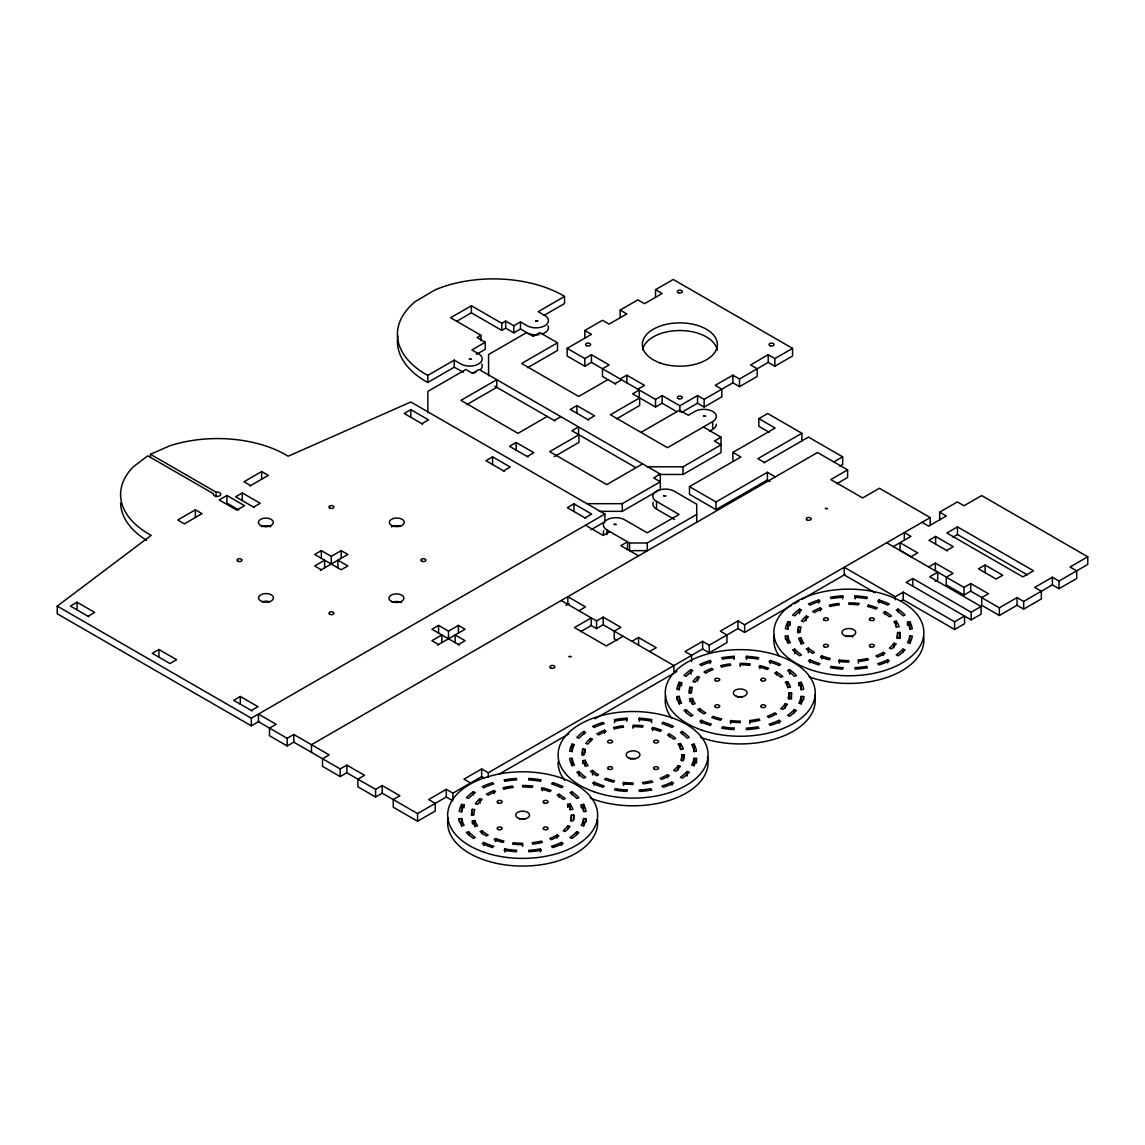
<?xml version="1.0" encoding="UTF-8"?>
<svg xmlns="http://www.w3.org/2000/svg" width="1145" height="1145" viewBox="0 0 1145 1145"><rect width="100%" height="100%" fill="white"/><g stroke="black" fill="none" stroke-linecap="round" stroke-linejoin="round"><path stroke-width="1.5" d="M397.845 335.972A98.914 57.107 0 0 0 424.909 380.884L427.801 382.473L427.815 375.403L454.221 360.145L460.877 363.981A12.495 7.213 0 0 0 478.553 363.981A12.495 7.213 0 0 0 478.553 353.776L471.897 349.941L485.237 342.24L485.237 349.311L476.349 354.449M427.801 382.473L454.221 367.216L454.221 360.145M520.488 321.888L513.804 325.752L505.675 321.058L501.782 323.305L471.368 305.744L471.368 312.814L501.782 330.375L505.675 328.128L513.804 332.823L520.474 328.973L520.488 321.888L527.129 325.724A12.495 7.213 0 0 0 544.805 325.724A12.495 7.213 0 0 0 544.805 315.519L538.164 311.683L564.557 296.44L560.549 294.093A98.928 57.107 0 0 0 435.257 289.771L415.249 301.579A98.914 57.107 0 0 0 424.924 373.814L427.815 375.403M564.557 296.44L564.557 303.525L544.018 315.376M639.325 718.187L639.082 719.618A61.257 35.366 0 0 1 650.861 720.978L651.591 719.59A63.748 36.812 0 0 0 639.325 718.187L639.325 721.25M746.483 656.314L746.239 657.745A61.257 35.366 0 0 1 758.019 659.105L758.749 657.717A63.748 36.812 0 0 0 746.483 656.314L746.483 659.391M855.115 595.829L854.871 597.275A61.257 35.366 0 0 1 866.65 598.62L867.366 597.246A63.748 36.812 0 0 0 855.115 595.829L855.115 598.907M623.567 782.421L623.08 783.838A51.253 29.584 0 0 0 633.07 784.411L633.07 782.965A48.748 28.153 0 0 1 623.567 782.421L623.567 785.499M730.725 720.548L730.238 721.965A51.253 29.584 0 0 0 740.228 722.538L740.228 721.092A48.748 28.153 0 0 1 730.725 720.548L730.725 723.626M839.357 660.064L838.87 661.481A51.253 29.584 0 0 0 848.86 662.053L848.86 660.608A48.748 28.153 0 0 1 839.357 660.064L839.357 663.141M504.859 848.932L504.129 850.32A63.748 36.812 0 0 0 516.395 851.723L516.638 850.291A61.257 35.366 0 0 1 504.859 848.932L504.859 852.009M542.258 787.76L541.299 789.091A48.748 28.153 0 0 1 549.729 791.696L551.117 790.494A51.253 29.584 0 0 0 542.258 787.76L542.258 790.823M652.693 727.476L651.734 728.807A48.748 28.153 0 0 1 660.164 731.412L661.552 730.209A51.253 29.584 0 0 0 652.693 727.476L652.693 730.553M759.851 665.603L758.892 666.934A48.748 28.153 0 0 1 767.322 669.539L768.71 668.336A51.253 29.584 0 0 0 759.851 665.603L759.851 668.68M770.284 660.479L769.111 661.753A61.257 35.366 0 0 1 779.101 665.603L780.675 664.486A63.748 36.812 0 0 0 770.284 660.479L770.284 663.556M878.916 599.994L877.743 601.268A61.257 35.366 0 0 1 887.718 605.118L889.307 604.016A63.748 36.812 0 0 0 878.916 599.994L878.916 603.072M495.556 838.498L494.168 839.7A51.253 29.584 0 0 0 503.027 842.434L503.986 841.103A48.748 28.153 0 0 1 495.556 838.498L495.556 841.575M821.781 655.87L820.393 657.073A51.253 29.584 0 0 0 829.252 659.806L830.211 658.461A48.748 28.153 0 0 1 821.781 655.87L821.781 658.933M259.042 721.379L251.327 725.844L57.25 613.792L57.25 606.134L151.183 535.33A96.924 55.962 0 0 1 133.307 466.802L147.82 455.825L213.414 493.695A3.75 2.161 0 0 0 216.706 496.4A3.75 2.161 0 0 0 220.77 494.067A3.75 2.161 0 0 0 216.061 492.164L150.467 454.293L150.467 457.356M483.777 842.434L482.188 843.55A63.748 36.812 0 0 0 492.593 847.558L493.767 846.284A61.257 35.366 0 0 1 483.777 842.434L483.777 845.497M594.212 782.149L592.638 783.266A63.748 36.812 0 0 0 603.029 787.273L604.202 786A61.257 35.366 0 0 1 594.212 782.149L594.212 785.227M701.37 720.277L699.795 721.393A63.748 36.812 0 0 0 710.186 725.4L711.36 724.127A61.257 35.366 0 0 1 701.37 720.277L701.37 723.354M810.002 659.806L808.427 660.908A63.748 36.812 0 0 0 818.818 664.93L819.992 663.656A61.257 35.366 0 0 1 810.002 659.806L810.002 662.869M471.368 305.744L450.586 317.752L480.986 335.299L480.986 340.609M456.526 321.387L471.368 312.814M480.986 335.299L477.107 337.546L485.237 342.24M195.394 509.811L177.718 520.016L184.359 523.852L202.035 513.647L195.394 509.811L195.394 517.454M249.868 486.01L268.302 475.39L261.647 471.554L243.971 481.759L250.626 485.594M226.882 495.47L219.153 499.936L236.815 510.14L244.543 505.675L226.882 495.47L226.882 503.127L238.661 509.926M253.575 507.12L260.23 503.285L242.296 492.937L235.641 496.773L254.076 507.392M88.079 616.282L94.72 612.446L77.044 602.241L70.403 606.077L88.838 616.697M421.861 423.707L428.502 419.857L410.826 409.652L404.185 413.488L422.605 424.122M527.616 367.702L557.5 350.456L557.5 342.799L521.648 363.509L578.712 396.456L607.952 379.582M584.823 338.147L584.823 330.504L602.499 320.285L609.126 324.121L626.802 313.916L620.175 310.08L620.175 317.737M620.175 310.08L637.851 299.875L644.492 303.711L662.168 293.506L655.541 289.671L655.541 297.328M655.541 289.671L673.217 279.466L792.54 348.366L792.54 356.009L774.864 366.228L768.238 362.392L739.513 378.981L732.886 375.159L715.196 385.364L721.837 389.185L721.837 396.843L704.146 407.047L697.52 403.226L681.318 412.572M466.902 404.586L496.787 387.339L496.787 379.682L460.92 400.378L517.998 433.34L547.224 416.451M637.851 389.185L644.492 385.364L626.802 375.159L620.175 378.981L591.45 362.392L584.823 366.228L567.147 356.009L567.147 348.366L591.45 334.326L584.823 330.504M567.147 348.366L584.823 358.571L591.45 354.735L609.126 364.94L602.499 368.776L602.499 376.433L615.752 384.09M320.357 570.31L347.851 554.466L341.196 550.63L331.263 556.37L321.33 550.63L314.675 554.466L341.196 569.766L347.837 565.931L337.918 560.206L337.918 567.863M587.915 419.657L594.57 415.807L576.894 405.602L570.239 409.438L588.673 420.072M614.965 383.618L621.592 379.796L655.541 399.39L662.168 395.569L679.844 405.774L697.52 395.569L704.146 399.39L732.886 382.802L739.513 386.638L757.188 376.433L757.188 368.776L750.562 364.94L768.238 354.735L774.864 358.571L792.54 348.366M527.201 456.526L533.842 452.69L516.166 442.485L509.525 446.321L527.959 456.941M554.237 420.501L560.864 416.68M158.912 649.501L152.271 653.337L169.947 663.542L176.588 659.706L158.912 649.501L158.912 657.158M503.614 470.91L510.269 467.06L492.579 456.855L485.938 460.691L504.372 471.325M616.568 418.855L639.654 405.53L639.654 397.873L610.414 414.762L667.492 447.709L712.677 421.618A12.495 7.213 0 0 0 712.677 411.413A12.495 7.213 0 0 0 695.001 411.413L688.36 415.249L679.515 410.153L640.971 432.395M554.309 456.626L578.926 442.414L578.926 434.756L549.7 451.631L606.764 484.593L642.631 463.882M639.268 397.658L639.268 390.001L632.641 393.837L655.541 407.047L662.168 403.226L676.895 411.728M251.327 710.53L257.969 706.694L240.293 696.489L233.652 700.325L252.086 710.945M584.995 517.898L591.65 514.062L573.96 503.857L567.319 507.693L585.753 518.299M709.671 431.035L712.677 429.289A12.495 7.213 0 0 0 716.341 424.194M658.275 474.459L683.035 474.459L721.035 452.518L721.035 437.204L714.408 441.04L721.035 444.861L683.035 466.802L647.669 466.802M599.322 511.343L622.308 511.343L660.307 489.402L660.307 474.087L653.681 477.923L660.307 481.744L622.308 503.685L586.956 503.685M769.197 432.266L758.849 426.298L758.849 418.641L767.694 413.531L801.858 433.254L801.858 440.911M57.25 606.134L251.327 718.187L604.903 514.048L604.903 521.705L591.006 529.734M732.9 460.047L732.9 452.404L775.108 428.03L758.849 418.641M437.59 645.079L465.085 629.235L458.429 625.399L448.496 631.138L438.564 625.399L431.908 629.235L459.403 645.079M609.813 531.623L603.186 535.459L585.51 525.254M770.027 481.487L767.379 479.955L715.997 509.625L689.476 494.311L689.476 486.654L740.858 456.984L732.9 452.404M801.858 433.254L757.818 458.687L764.445 462.508M763.901 462.823L808.484 437.089L842.648 456.812L842.648 464.469L839.7 466.172M452.919 800.827L446.292 797.006L417.567 813.594L382.201 793.17L375.574 797.006L357.898 786.801L357.898 779.144L364.525 775.308L346.849 765.103L340.222 768.939L293.807 742.146L287.18 745.967L269.504 735.763L269.504 728.106L276.131 724.284L258.455 714.079L258.455 721.722L287.18 738.31L293.807 734.489L329.173 754.899L322.532 758.734L322.532 766.377L340.222 776.596L346.849 772.76L375.574 789.349L382.201 785.527L399.877 795.732L393.25 799.553L393.25 807.211L417.567 821.237L435.243 811.032L435.243 803.375L428.616 799.553L446.292 789.349L452.919 793.17L481.644 776.596L484.292 778.113M458.429 644.549L465.085 640.713L455.152 634.974L455.152 642.631M689.476 486.654L715.997 501.968L767.379 472.298L775.337 476.892M696.732 522.091L696.732 504.229L674.19 491.219A12.495 7.213 0 0 0 656.514 491.219A12.495 7.213 0 0 0 656.514 501.424L679.057 514.448L647.226 532.811L624.698 519.801A12.495 7.213 0 0 0 607.007 519.801A12.495 7.213 0 0 0 607.007 530.006L629.55 543.016L647.283 542.988L696.732 514.448M566.031 605.39L569.122 603.601M833.803 461.922L842.648 456.812M578.883 610.729L585.51 606.907L567.834 596.688L567.834 604.345M836.909 483.705L847.601 477.537L847.601 469.879L830.798 479.569L862.629 497.946L879.417 488.242L930.241 517.597L930.241 525.254M561.207 600.524L596.559 620.933L603.186 617.112L620.862 627.317L614.235 631.138L614.235 638.795L617.184 640.499M580.572 631.697L591.249 625.528L591.249 617.871L574.461 627.574L606.278 645.937L623.08 636.248M590.663 625.184L596.559 628.591L603.186 624.769L673.904 665.588L673.904 673.246M631.911 641.343L638.552 637.522L656.228 647.726L649.601 651.562M930.241 517.597L744.622 624.769L737.995 620.933L720.305 631.138L726.946 634.974L726.946 642.631L709.256 652.836L702.629 649L488.271 772.76L481.644 768.939L463.968 779.144L470.595 782.965M791.023 605.619L744.622 632.412L737.995 628.591L709.256 645.179L702.629 641.343L684.953 651.562L691.58 655.384L691.58 661.509M939.687 519.801L939.687 512.144L957.363 501.939L964.004 505.761L981.68 495.556L1087.75 556.799L1087.75 564.456L1059.025 581.03L1052.398 577.209L1034.708 587.414L1041.349 591.249L1041.349 598.892L1023.659 609.111L1017.032 605.276L999.356 615.48L981.68 605.276L981.68 597.618L988.421 593.725L970.745 583.521L964.004 587.414L946.314 577.209L946.314 584.866L964.004 595.071L970.745 591.178L982.524 597.976M499.106 774.163L568.707 733.974M595.014 718.788L676.852 671.542M794.115 603.844L798.766 601.154M801.858 599.379L845.167 574.375M893.114 546.68L910.962 536.375L904.335 532.554L904.335 540.211M946.657 550.473L953.284 546.652L935.608 536.447L928.967 540.268L947.387 550.902M957.478 526.872L946.872 532.997L1022.886 576.894L1033.491 570.768L957.478 526.872L957.478 534.529L1027.423 574.904M910.962 556.799L917.703 552.906L900.027 542.701L900.027 550.359L911.806 557.157M952.941 537.162L957.478 534.529M928.638 567.004L935.379 563.111L953.055 573.316L946.314 577.209M981.122 606.492L971.175 612.231L912.78 578.511L906.153 582.347L971.175 619.889L981.122 614.149L981.122 606.492L929.74 576.822L937.698 572.228L937.698 579.885L935.05 581.417M875.166 592.781L844.237 574.919L844.237 567.262L895.275 596.731L903.233 592.137L954.601 621.792L964.548 616.053L964.548 623.71L954.601 629.449L903.233 599.794L900.571 601.325M558.875 794.172L557.114 795.188A48.748 28.153 0 0 1 563.183 799.453L565.258 798.652A51.253 29.584 0 0 0 558.875 794.172L558.875 797.249M669.324 733.888L667.549 734.918A48.748 28.153 0 0 1 673.618 739.183L675.693 738.382A51.253 29.584 0 0 0 669.324 733.888L669.324 736.965M776.482 672.015L774.707 673.045A48.748 28.153 0 0 1 780.775 677.31L782.851 676.509A51.253 29.584 0 0 0 776.482 672.015L776.482 675.092M885.114 611.544L883.339 612.561A48.748 28.153 0 0 1 889.407 616.826L891.483 616.024A51.253 29.584 0 0 0 885.114 611.544L885.114 614.607M985.101 565.029L978.474 568.85L996.15 579.055L1002.777 575.234L985.101 565.029L985.101 572.672M981.68 597.618L999.356 607.823L1017.032 597.618L1023.659 601.454L1052.398 584.866L1059.025 588.687L1076.701 578.483L1076.701 570.825L1070.074 567.004L1087.75 556.799M898.152 609.111L896.22 610.027A61.257 35.366 0 0 1 902.89 615.795L905.094 615.108A63.748 36.812 0 0 0 898.152 609.111L898.152 612.189M789.52 669.596L787.588 670.512A61.257 35.366 0 0 1 794.258 676.28L796.462 675.593A63.748 36.812 0 0 0 789.52 669.596L789.52 674.205M682.363 731.469L680.431 732.385A61.257 35.366 0 0 1 687.1 738.139L689.304 737.466A63.748 36.812 0 0 0 682.363 731.469L682.363 734.532M571.928 791.739L569.995 792.655A61.257 35.366 0 0 1 576.665 798.423L578.869 797.75A63.748 36.812 0 0 0 571.928 791.739L571.928 794.816M150.467 454.293L169.489 445.92A96.924 55.962 0 0 1 288.182 456.225L410.826 401.995L604.903 514.048M808.327 648.099L806.252 648.9A51.253 29.584 0 0 0 812.621 653.38L814.396 652.364A48.748 28.153 0 0 1 808.327 648.099L808.327 652.707M699.695 708.583L697.62 709.385A51.253 29.584 0 0 0 703.989 713.865L705.764 712.848A48.748 28.153 0 0 1 699.695 708.583L699.695 711.646M592.537 770.456L590.462 771.258A51.253 29.584 0 0 0 596.831 775.737L598.606 774.721A48.748 28.153 0 0 1 592.537 770.456L592.537 775.065M482.102 830.74L480.027 831.542A51.253 29.584 0 0 0 486.396 836.022L488.171 835.006A48.748 28.153 0 0 1 482.102 830.74L482.102 833.803M794.845 649.129L792.641 649.816A63.748 36.812 0 0 0 799.582 655.813L801.514 654.897A61.257 35.366 0 0 1 794.845 649.129L794.845 653.738M686.213 709.614L684.009 710.301A63.748 36.812 0 0 0 690.95 716.298L692.882 715.382A61.257 35.366 0 0 1 686.213 709.614L686.213 712.691M579.055 771.487L576.851 772.174A63.748 36.812 0 0 0 583.793 778.171L585.725 777.255A61.257 35.366 0 0 1 579.055 771.487L579.055 776.095M468.62 831.771L466.416 832.444A63.748 36.812 0 0 0 473.357 838.441L475.289 837.525A61.257 35.366 0 0 1 468.62 831.771L468.62 834.834M896.22 621.134L893.901 621.692A48.748 28.153 0 0 1 896.678 626.973L899.14 626.687A51.253 29.584 0 0 0 896.22 621.134L896.22 627.274M787.588 681.618L785.284 682.177A48.748 28.153 0 0 1 788.046 687.458L790.508 687.172A51.253 29.584 0 0 0 787.588 681.618L787.588 687.759M680.431 743.491L678.112 744.05A48.748 28.153 0 0 1 680.889 749.331L683.35 749.045A51.253 29.584 0 0 0 680.431 743.491L680.431 749.631M567.677 804.32L569.995 803.776A51.253 29.584 0 0 1 572.915 809.329L570.453 809.601A48.748 28.153 0 0 0 567.677 804.32L567.677 807.397M907.484 622.193L909.874 621.778A63.748 36.812 0 0 1 912.307 628.848L909.831 628.991A61.257 35.366 0 0 0 907.484 622.193L907.484 625.27M798.852 682.678L801.242 682.263A63.748 36.812 0 0 1 803.675 689.333L801.199 689.476A61.257 35.366 0 0 0 798.852 682.678L798.852 685.755M694.085 744.135L691.694 744.551A61.257 35.366 0 0 1 694.042 751.349L696.518 751.206A63.748 36.812 0 0 0 694.085 744.135L694.085 751.807M581.259 804.835L583.649 804.405A63.748 36.812 0 0 1 586.083 811.49L583.592 811.633A61.257 35.366 0 0 0 581.259 804.835L581.259 807.898M801.056 637.951L798.595 638.237A51.253 29.584 0 0 0 801.514 643.791L803.819 643.232A48.748 28.153 0 0 1 801.056 637.951L801.056 644.091M689.963 698.722L692.424 698.436A48.748 28.153 0 0 0 695.187 703.717L692.882 704.275A51.253 29.584 0 0 1 689.963 698.722L689.963 701.785M582.805 760.595L585.267 760.309A48.748 28.153 0 0 0 588.029 765.59L585.725 766.134A51.253 29.584 0 0 1 582.805 760.595L582.805 763.658M472.37 820.865L474.817 820.593A48.748 28.153 0 0 0 477.594 825.874L475.289 826.418A51.253 29.584 0 0 1 472.37 820.865L472.37 823.942M785.413 636.076L787.903 635.933A61.257 35.366 0 0 0 790.25 642.731L787.86 643.146A63.748 36.812 0 0 1 785.413 636.076L785.413 639.139M676.795 696.546L679.271 696.418A61.257 35.366 0 0 0 681.618 703.216L679.228 703.631A63.748 36.812 0 0 1 676.795 696.546L676.795 699.624M572.114 758.276L569.623 758.419A63.748 36.812 0 0 0 572.071 765.504L574.461 765.075A61.257 35.366 0 0 1 572.114 758.276L572.114 765.962M459.188 818.704L461.678 818.56A61.257 35.366 0 0 0 464.026 825.359L461.635 825.774A63.748 36.812 0 0 1 459.188 818.704L459.188 821.781M900.113 632.469A51.253 29.584 0 0 1 899.14 638.237L896.678 637.951A48.748 28.153 0 0 0 897.623 632.469L900.113 632.469L900.113 638.609M791.496 692.94A51.253 29.584 0 0 1 790.508 698.722L788.046 698.436A48.748 28.153 0 0 0 788.991 692.94L791.496 692.94L791.496 699.08M684.324 754.813A51.253 29.584 0 0 1 683.35 760.595L680.889 760.309A48.748 28.153 0 0 0 681.833 754.813L684.324 754.813L684.324 757.89M573.888 815.097A51.253 29.584 0 0 1 572.915 820.865L570.453 820.593A48.748 28.153 0 0 0 571.398 815.097L573.888 815.097L573.888 819.706M909.831 635.933L912.307 636.076A63.748 36.812 0 0 1 909.874 643.146L907.484 642.731A61.257 35.366 0 0 0 909.831 635.933L909.831 643.604M803.675 696.546A63.748 36.812 0 0 1 801.242 703.631L798.852 703.216A61.257 35.366 0 0 0 801.199 696.418L803.675 696.546L803.675 699.624M696.518 758.419A63.748 36.812 0 0 1 694.085 765.504L691.694 765.075A61.257 35.366 0 0 0 694.042 758.276L696.518 758.419L696.518 763.028M586.083 818.704A63.748 36.812 0 0 1 583.649 825.774L581.259 825.359A61.257 35.366 0 0 0 583.592 818.56L586.083 818.704L586.083 821.781M798.595 626.687L801.056 626.973A48.748 28.153 0 0 0 800.112 632.469L797.607 632.469A51.253 29.584 0 0 1 798.595 626.687L798.595 632.827M689.963 687.172L692.424 687.458A48.748 28.153 0 0 0 691.48 692.94L688.975 692.94A51.253 29.584 0 0 1 689.963 687.172L689.963 693.312M585.267 749.331A48.748 28.153 0 0 0 584.322 754.813L581.817 754.813A51.253 29.584 0 0 1 582.805 749.045L585.267 749.331L585.267 752.394M472.37 809.329L474.817 809.601A48.748 28.153 0 0 0 473.887 815.097L471.382 815.097A51.253 29.584 0 0 1 472.37 809.329L472.37 815.469M790.25 622.193A61.257 35.366 0 0 0 787.903 628.991L785.413 628.848A63.748 36.812 0 0 1 787.86 621.778L790.25 622.193L790.25 625.27M681.618 682.678A61.257 35.366 0 0 0 679.271 689.476L676.795 689.333A63.748 36.812 0 0 1 679.228 682.263L681.618 682.678L681.618 685.755M572.071 744.135L574.461 744.551A61.257 35.366 0 0 0 572.114 751.349L569.623 751.206A63.748 36.812 0 0 1 572.071 744.135L572.071 751.807M464.026 804.835A61.257 35.366 0 0 0 461.678 811.633L459.188 811.49A63.748 36.812 0 0 1 461.635 804.405L464.026 804.835L464.026 807.898M893.901 643.232L896.22 643.791A51.253 29.584 0 0 1 891.483 648.9L889.407 648.099A48.748 28.153 0 0 0 893.901 643.232L893.901 647.841M785.284 703.717L787.588 704.275A51.253 29.584 0 0 1 782.851 709.385L780.775 708.583A48.748 28.153 0 0 0 785.284 703.717L785.284 708.326M678.112 765.59L680.431 766.134A51.253 29.584 0 0 1 675.693 771.258L673.618 770.456A48.748 28.153 0 0 0 678.112 765.59L678.112 770.199M567.677 825.874L569.995 826.418A51.253 29.584 0 0 1 565.258 831.542L563.183 830.74A48.748 28.153 0 0 0 567.677 825.874L567.677 828.937M902.89 649.129L905.094 649.816A63.748 36.812 0 0 1 898.152 655.813L896.22 654.897A61.257 35.366 0 0 0 902.89 649.129L902.89 652.206M794.258 709.614L796.462 710.301A63.748 36.812 0 0 1 789.52 716.298L787.588 715.382A61.257 35.366 0 0 0 794.258 709.614L794.258 712.691M687.1 771.487L689.304 772.174A63.748 36.812 0 0 1 682.363 778.171L680.431 777.255A61.257 35.366 0 0 0 687.1 771.487L687.1 776.095M576.665 831.771L578.869 832.444A63.748 36.812 0 0 1 571.928 838.441L569.995 837.525A61.257 35.366 0 0 0 576.665 831.771L576.665 834.834M806.252 616.024L808.327 616.826A48.748 28.153 0 0 0 803.819 621.692L801.514 621.134A51.253 29.584 0 0 1 806.252 616.024L806.252 620.633M697.62 676.509L699.695 677.31A48.748 28.153 0 0 0 695.187 682.177L692.882 681.618A51.253 29.584 0 0 1 697.62 676.509L697.62 681.103M590.462 738.382L592.537 739.183A48.748 28.153 0 0 0 588.029 744.05L585.725 743.491A51.253 29.584 0 0 1 590.462 738.382L590.462 741.445M480.027 798.652L482.102 799.453A48.748 28.153 0 0 0 477.594 804.32L475.289 803.776A51.253 29.584 0 0 1 480.027 798.652L480.027 803.26M463.467 372.197L454.221 367.216M799.582 609.111L801.514 610.027A61.257 35.366 0 0 0 794.845 615.795L792.641 615.108A63.748 36.812 0 0 1 799.582 609.111L799.582 613.72M690.95 669.596L692.882 670.512A61.257 35.366 0 0 0 686.213 676.28L684.009 675.593A63.748 36.812 0 0 1 690.95 669.596L690.95 674.205M583.793 731.469L585.725 732.385A61.257 35.366 0 0 0 579.055 738.139L576.851 737.466A63.748 36.812 0 0 1 583.793 731.469L583.793 734.532M473.357 791.739L475.289 792.655A61.257 35.366 0 0 0 468.62 798.423L466.416 797.75A63.748 36.812 0 0 1 473.357 791.739L473.357 794.816M520.474 328.973L527.129 332.794A12.495 7.213 0 0 0 539.209 334.655M939.687 512.144L946.314 515.966L928.638 526.17L922.011 522.349M847.601 469.879L817.544 452.518L311.483 744.694L311.483 752.351M557.5 342.799L539.825 332.594L533.198 336.415L526.571 332.594L488.572 354.535L488.572 375.789M703.359 426.999L721.035 437.204M947.173 577.567L935.379 570.768L935.379 563.111M886.674 542.773L937.698 572.228M660.307 474.087L479.111 369.477L472.47 373.299L465.843 369.477L427.844 391.418L427.844 412.672M494.74 386.166L554.996 420.945M635.318 467.332L571.913 430.706L578.554 426.885L578.554 434.542M653.28 502.111A12.495 7.213 0 0 0 656.514 509.081L674.548 519.501M883.339 652.364L885.114 653.38A51.253 29.584 0 0 1 877.342 657.073L875.954 655.87A48.748 28.153 0 0 0 883.339 652.364L883.339 655.441M638.552 555.869L620.862 545.664L627.503 541.828L627.503 549.486M321.33 569.781L314.675 565.945L324.622 560.206L324.622 567.863M667.549 774.721L669.324 775.737A51.253 29.584 0 0 1 661.552 779.416L660.164 778.214A48.748 28.153 0 0 0 667.549 774.721L667.549 777.784M438.564 644.549L431.908 640.713L441.856 634.974L441.856 642.631M557.114 835.006L558.875 836.022A51.253 29.584 0 0 1 551.117 839.7L549.729 838.498A48.748 28.153 0 0 0 557.114 835.006L557.114 838.068M887.718 659.806L889.307 660.908A63.748 36.812 0 0 1 878.916 664.93L877.743 663.656A61.257 35.366 0 0 0 887.718 659.806L887.718 662.869M779.101 720.277L780.675 721.393A63.748 36.812 0 0 1 770.284 725.4L769.111 724.127A61.257 35.366 0 0 0 779.101 720.277L779.101 723.354M671.943 782.149L673.518 783.266A63.748 36.812 0 0 1 663.127 787.273L661.953 786A61.257 35.366 0 0 0 671.943 782.149L671.943 785.227M561.494 842.434L563.082 843.55A63.748 36.812 0 0 1 552.692 847.558L551.518 846.284A61.257 35.366 0 0 0 561.494 842.434L561.494 845.497M820.393 607.852L821.781 609.054A48.748 28.153 0 0 0 814.396 612.561L812.621 611.544A51.253 29.584 0 0 1 820.393 607.852L820.393 610.929M604.603 730.209L605.991 731.412A48.748 28.153 0 0 0 598.606 734.918L596.831 733.888A51.253 29.584 0 0 1 604.603 730.209L604.603 733.287M494.168 790.494L495.556 791.696A48.748 28.153 0 0 0 488.171 795.188L486.396 794.172A51.253 29.584 0 0 1 494.168 790.494L494.168 793.557M818.818 599.994L819.992 601.268A61.257 35.366 0 0 0 810.002 605.118L808.427 604.016A63.748 36.812 0 0 1 818.818 599.994L818.818 603.072M710.186 660.479L711.36 661.753A61.257 35.366 0 0 0 701.37 665.603L699.795 664.486A63.748 36.812 0 0 1 710.186 660.479L710.186 663.556M614.564 719.59L615.294 720.978A61.257 35.366 0 0 1 627.074 719.618L626.83 718.187A63.748 36.812 0 0 0 614.564 719.59L614.564 722.667M540.426 848.932L541.141 850.32A63.748 36.812 0 0 1 528.89 851.723L528.646 850.291A61.257 35.366 0 0 0 540.426 848.932L540.426 852.009M858.378 660.064L858.865 661.481A51.253 29.584 0 0 0 868.482 659.806L867.524 658.461A48.748 28.153 0 0 1 858.378 660.064L858.378 663.141M749.746 720.548L750.233 721.965A51.253 29.584 0 0 0 759.851 720.277L758.892 718.945A48.748 28.153 0 0 1 749.746 720.548L749.746 723.626M842.62 595.829L842.863 597.275A61.257 35.366 0 0 0 831.084 598.62L830.354 597.246A63.748 36.812 0 0 1 842.62 595.829L842.62 598.907M733.988 656.314L734.231 657.745A61.257 35.366 0 0 0 722.452 659.105L721.722 657.717A63.748 36.812 0 0 1 733.988 656.314L733.988 659.391M1059.025 581.03L1059.025 588.687M1052.398 577.209L1052.398 584.866M1023.659 601.454L1023.659 609.111M1017.032 597.618L1017.032 605.276M999.356 607.823L999.356 615.48M971.175 612.231L971.175 619.889M970.745 583.521L970.745 591.178M964.004 587.414L964.004 595.071M954.601 621.792L954.601 629.449M935.608 536.447L935.608 544.104M912.78 578.511L912.78 586.168M909.874 621.778L909.874 629.449M903.233 592.137L903.233 599.794M897.623 632.469L897.623 638.609M895.275 596.731L895.275 599.794M801.242 682.263L801.242 689.934M801.199 696.418L801.199 704.089M788.991 692.94L788.991 699.08M787.86 621.778L787.86 629.449M787.903 635.933L787.903 642.073M774.864 358.571L774.864 366.228M768.238 354.735L768.238 362.392M767.379 472.298L767.379 479.955M744.622 624.769L744.622 632.412M740.228 666.419L740.228 663.356A51.253 29.584 0 0 1 750.233 663.928L749.746 665.345A48.748 28.153 0 0 0 740.228 664.801M739.513 378.981L739.513 386.638M737.995 620.933L737.995 628.591M732.886 375.159L732.886 382.802M715.997 501.968L715.997 509.625M712.677 421.618L712.677 429.289M709.256 645.179L709.256 652.836M704.146 399.39L704.146 407.047M702.629 641.343L702.629 649M697.52 395.569L697.52 403.226M694.042 758.276L694.042 765.962M692.424 698.436L692.424 704.576M683.035 466.802L683.035 474.459M681.833 754.813L681.833 760.953M679.844 405.774L679.844 411.899M679.228 682.263L679.228 689.934M679.271 696.418L679.271 704.089M662.168 395.569L662.168 403.226M656.514 501.424L656.514 509.081M655.541 399.39L655.541 407.047M651.591 719.59L651.591 722.667M647.283 542.988L647.283 550.645L629.55 550.673L629.55 543.016M638.552 637.522L638.552 645.179M633.07 728.292L633.07 725.229A51.253 29.584 0 0 1 643.075 725.787L642.588 727.204A48.748 28.153 0 0 0 633.07 726.674M626.802 375.159L626.802 382.802M626.83 718.187L626.83 721.25M622.308 503.685L622.308 511.343M607.007 530.006L607.007 534.6M603.186 617.112L603.186 624.769M596.559 620.933L596.559 628.591M591.45 354.735L591.45 362.392M585.267 760.309L585.267 766.449M584.823 358.571L584.823 366.228M583.649 804.405L583.649 810.546M583.592 818.56L583.592 826.232M582.805 749.045L582.805 755.185M576.894 405.602L576.894 413.259M573.96 503.857L573.96 511.5M571.398 815.097L571.398 821.237M569.995 803.776L569.995 809.916M522.635 846.312L522.635 843.25A48.748 28.153 0 0 1 513.132 842.706L512.645 844.123A51.253 29.584 0 0 0 522.635 844.681M516.166 442.485L516.166 450.142M513.804 325.752L513.804 332.823M505.675 321.058L505.675 328.128M501.782 323.305L501.782 330.375M492.579 456.855L492.579 464.512M488.271 772.76L488.271 777.355M481.644 768.939L481.644 776.596M474.817 820.593L474.817 826.733M461.635 804.405L461.635 812.091M461.678 818.56L461.678 826.232M458.429 625.399L458.429 633.056M452.919 793.17L452.919 799.296M448.496 631.138L448.496 638.781M446.292 789.349L446.292 797.006M438.564 625.399L438.564 633.056M417.567 813.594L417.567 821.237M410.826 409.652L410.826 417.31M382.201 785.527L382.201 793.17M375.574 789.349L375.574 797.006M346.849 765.103L346.849 772.76M341.196 550.63L341.196 558.288M340.222 768.939L340.222 776.596M331.263 556.37L331.263 564.013M321.33 550.63L321.33 558.288M293.807 734.489L293.807 742.146M287.18 738.31L287.18 745.967M261.647 471.554L261.647 479.211M251.327 718.187L251.327 725.844M242.296 492.937L242.296 500.594M240.293 696.489L240.293 704.146M216.061 492.164L216.061 496.758M77.044 602.241L77.044 609.884M923.629 636.677A75.012 43.31 0 0 1 887.833 677.139A75.012 43.31 0 0 1 809.143 676.867M779.058 655.97A75.012 43.31 0 0 1 774.363 635.103M845.926 636.534A6.899 3.979 0 0 1 852.81 636.863M814.61 695.044A75.012 43.31 0 0 1 780.761 737.065A75.012 43.31 0 0 1 700.511 737.351M671.857 718.416A75.012 43.31 0 0 1 665.732 695.587M737.294 697.019A6.899 3.979 0 0 1 742.575 696.876M707.453 756.917A75.012 43.31 0 0 1 672.043 799.496A75.012 43.31 0 0 1 590.276 798.051M564.7 780.289A75.012 43.31 0 0 1 558.087 761.697M630.136 758.892A6.899 3.979 0 0 1 635.418 758.749M597.404 819.319A75.012 43.31 0 0 1 521.276 866.064A75.012 43.31 0 0 1 448.139 817.745M519.701 819.162A6.899 3.979 0 0 1 524.982 819.019M642.56 349.826A37.499 21.655 0 0 1 680.273 330.533A37.499 21.655 0 0 1 717.199 350.313M548.04 325.824A12.495 7.213 0 0 1 542.215 333.939M481.787 364.081A12.495 7.213 0 0 1 480.542 369.549M475.962 372.197A12.495 7.213 0 0 1 472.942 372.912M603.773 534.429A12.495 7.213 0 0 1 603.773 530.693M391.533 526.929A7.5 4.337 0 0 1 400.578 526.242M261.618 526.514A7.5 4.337 0 0 1 270.75 526.814M262.262 601.783A7.5 4.337 0 0 1 269.762 601.783M392.205 602.241A7.5 4.337 0 0 1 401.322 602.542M146.632 540.354A96.924 55.962 0 0 1 120.597 503.07M528.89 778.471L528.646 779.902A61.257 35.366 0 0 1 540.426 781.248L541.141 779.874A63.748 36.812 0 0 0 528.89 778.471M627.074 790.007L626.83 791.453A63.748 36.812 0 0 1 614.564 790.036L615.294 788.662A61.257 35.366 0 0 0 627.074 790.007M734.231 728.134L733.988 729.58A63.748 36.812 0 0 1 721.722 728.163L722.452 726.789A61.257 35.366 0 0 0 734.231 728.134M842.863 667.664L842.62 669.095A63.748 36.812 0 0 1 830.354 667.692L831.084 666.304A61.257 35.366 0 0 0 842.863 667.664M469.45 359.144L471.411 359.287L469.45 359.144M535.717 320.886L537.678 321.029L535.717 320.886M569.079 656.514L571.04 656.658L569.079 656.514M614.178 524.353L616.139 524.496L614.178 524.353M663.685 495.771L665.646 495.914L663.685 495.771M703.588 415.964L705.549 416.107L703.588 415.964M825.416 508.509L827.377 508.666L825.516 508.38M532.64 786.071L532.153 787.488A48.748 28.153 0 0 0 522.635 786.944L522.635 785.499A51.253 29.584 0 0 1 532.64 786.071M858.865 603.444L858.378 604.861A48.748 28.153 0 0 0 848.86 604.317L848.86 602.871A51.253 29.584 0 0 1 858.865 603.444M614.421 780.818L613.462 782.149A51.253 29.584 0 0 1 604.603 779.416L605.991 778.214A48.748 28.153 0 0 0 614.421 780.818M721.579 718.945L720.62 720.277A51.253 29.584 0 0 1 711.761 717.543L713.149 716.355A48.748 28.153 0 0 0 721.579 718.945M868.482 605.118L867.524 606.464A48.748 28.153 0 0 1 875.954 609.054L877.342 607.852A51.253 29.584 0 0 0 868.482 605.118M552.692 782.636L551.518 783.91A61.257 35.366 0 0 1 561.494 787.76L563.082 786.644A63.748 36.812 0 0 0 552.692 782.636M663.127 722.352L661.953 723.626A61.257 35.366 0 0 1 671.943 727.476L673.518 726.359A63.748 36.812 0 0 0 663.127 722.352M705.764 673.045L703.989 672.015A51.253 29.584 0 0 1 711.761 668.336L713.149 669.539A48.748 28.153 0 0 0 705.764 673.045M776.482 713.865L774.707 712.848A48.748 28.153 0 0 1 767.322 716.355L768.71 717.543A51.253 29.584 0 0 0 776.482 713.865M594.212 727.476L592.638 726.359A63.748 36.812 0 0 1 603.029 722.352L604.202 723.626A61.257 35.366 0 0 0 594.212 727.476M483.777 787.76L482.188 786.644A63.748 36.812 0 0 1 492.593 782.636L493.767 783.91A61.257 35.366 0 0 0 483.777 787.76M830.211 606.464L829.252 605.118A51.253 29.584 0 0 1 838.87 603.444L839.357 604.861A48.748 28.153 0 0 0 830.211 606.464M721.579 666.934L720.62 665.603A51.253 29.584 0 0 1 730.238 663.928L730.725 665.345A48.748 28.153 0 0 0 721.579 666.934M614.421 728.807L613.462 727.476A51.253 29.584 0 0 1 623.08 725.787L623.567 727.204A48.748 28.153 0 0 0 614.421 728.807M652.693 782.149L651.734 780.818A48.748 28.153 0 0 1 642.588 782.421L643.075 783.838A51.253 29.584 0 0 0 652.693 782.149M503.986 789.091L503.027 787.76A51.253 29.584 0 0 1 512.645 786.071L513.132 787.488A48.748 28.153 0 0 0 503.986 789.091M542.258 842.434L541.299 841.103A48.748 28.153 0 0 1 532.153 842.706L532.64 844.123A51.253 29.584 0 0 0 542.258 842.434M867.366 667.692L866.65 666.304A61.257 35.366 0 0 1 854.871 667.664L855.115 669.095A63.748 36.812 0 0 0 867.366 667.692M758.749 728.163L758.019 726.789A61.257 35.366 0 0 1 746.239 728.134L746.483 729.58A63.748 36.812 0 0 0 758.749 728.163M651.591 790.036L650.861 788.662A61.257 35.366 0 0 1 639.082 790.007L639.325 791.453A63.748 36.812 0 0 0 651.591 790.036M504.859 781.248L504.129 779.874A63.748 36.812 0 0 1 516.395 778.471L516.638 779.902A61.257 35.366 0 0 0 504.859 781.248M810.188 669.567A75.012 43.31 0 0 0 923.858 633.257A75.012 43.31 0 0 0 812.549 594.57A75.012 43.31 0 0 0 810.188 669.567M844.924 635.733A6.899 3.979 0 0 0 855.744 632.799A6.899 3.979 0 0 0 845.926 628.863A6.899 3.979 0 0 0 844.924 635.733M824.128 620.218A2.505 1.446 0 0 0 828.307 619.559A2.505 1.446 0 0 0 825.216 617.799A2.505 1.446 0 0 0 824.128 620.218M824.128 646.753A2.505 1.446 0 0 0 828.307 646.095A2.505 1.446 0 0 0 825.216 644.334A2.505 1.446 0 0 0 824.128 646.753M870.1 646.753A2.505 1.446 0 0 0 874.265 646.095A2.505 1.446 0 0 0 871.188 644.334A2.505 1.446 0 0 0 870.1 646.753M870.1 620.218A2.505 1.446 0 0 0 874.265 619.559A2.505 1.446 0 0 0 871.188 617.799A2.505 1.446 0 0 0 870.1 620.218M701.556 730.052A75.012 43.31 0 0 0 815.226 693.741A75.012 43.31 0 0 0 703.932 655.054A75.012 43.31 0 0 0 701.556 730.052M736.292 696.217A6.899 3.979 0 0 0 747.112 693.283A6.899 3.979 0 0 0 737.294 689.333A6.899 3.979 0 0 0 736.292 696.217M715.496 680.702A2.505 1.446 0 0 0 719.675 680.044A2.505 1.446 0 0 0 716.584 678.284A2.505 1.446 0 0 0 715.496 680.702M715.496 707.238A2.505 1.446 0 0 0 719.675 706.579A2.505 1.446 0 0 0 716.584 704.819A2.505 1.446 0 0 0 715.496 707.238M761.468 707.238A2.505 1.446 0 0 0 765.633 706.579A2.505 1.446 0 0 0 762.556 704.819A2.505 1.446 0 0 0 761.468 707.238M761.468 680.702A2.505 1.446 0 0 0 765.633 680.044A2.505 1.446 0 0 0 762.556 678.284A2.505 1.446 0 0 0 761.468 680.702M594.398 791.911A75.012 43.31 0 0 0 708.068 755.614A75.012 43.31 0 0 0 596.774 716.927A75.012 43.31 0 0 0 594.398 791.911M629.135 758.09A6.899 3.979 0 0 0 639.955 755.156A6.899 3.979 0 0 0 630.136 751.206A6.899 3.979 0 0 0 629.135 758.09M608.338 742.575A2.505 1.446 0 0 0 612.518 741.903A2.505 1.446 0 0 0 609.426 740.157A2.505 1.446 0 0 0 608.338 742.575M608.338 769.111A2.505 1.446 0 0 0 612.518 768.452A2.505 1.446 0 0 0 609.426 766.692A2.505 1.446 0 0 0 608.338 769.111M654.31 769.111A2.505 1.446 0 0 0 658.475 768.452A2.505 1.446 0 0 0 655.398 766.692A2.505 1.446 0 0 0 654.31 769.111M654.31 742.575A2.505 1.446 0 0 0 658.475 741.903A2.505 1.446 0 0 0 655.398 740.157A2.505 1.446 0 0 0 654.31 742.575M483.963 852.195A75.012 43.31 0 0 0 597.633 815.884A75.012 43.31 0 0 0 486.324 777.212A75.012 43.31 0 0 0 483.963 852.195M518.699 818.374A6.899 3.979 0 0 0 529.52 815.426A6.899 3.979 0 0 0 519.701 811.49A6.899 3.979 0 0 0 518.699 818.374M497.903 802.86A2.505 1.446 0 0 0 502.082 802.187A2.505 1.446 0 0 0 498.991 800.441A2.505 1.446 0 0 0 497.903 802.86M497.903 829.395A2.505 1.446 0 0 0 502.082 828.722A2.505 1.446 0 0 0 498.991 826.976A2.505 1.446 0 0 0 497.903 829.395M543.875 829.395A2.505 1.446 0 0 0 548.04 828.722A2.505 1.446 0 0 0 544.948 826.976A2.505 1.446 0 0 0 543.875 829.395M543.875 802.86A2.505 1.446 0 0 0 548.04 802.187A2.505 1.446 0 0 0 544.948 800.441A2.505 1.446 0 0 0 543.875 802.86M678.427 398.675A2.505 1.446 0 0 0 682.334 397.587A2.505 1.446 0 0 0 678.77 396.184A2.505 1.446 0 0 0 678.427 398.675M586.526 345.633A2.505 1.446 0 0 0 590.591 344.788A2.505 1.446 0 0 0 587.285 343.171A2.505 1.446 0 0 0 586.526 345.633M678.599 292.834A2.505 1.446 0 0 0 682.348 291.589A2.505 1.446 0 0 0 678.599 290.329A2.505 1.446 0 0 0 678.599 292.834M770.299 345.79A2.505 1.446 0 0 0 774.049 344.53A2.505 1.446 0 0 0 770.299 343.285A2.505 1.446 0 0 0 770.299 345.79M659.677 362.793A37.499 21.655 0 0 0 717.314 345.489A37.499 21.655 0 0 0 662.54 325.323A37.499 21.655 0 0 0 659.677 362.793M807.039 519.944A2.505 1.446 0 0 0 811.147 519.172A2.505 1.446 0 0 0 807.926 517.497A2.505 1.446 0 0 0 807.039 519.944M550.688 667.936A2.505 1.446 0 0 0 554.81 667.163A2.505 1.446 0 0 0 551.575 665.488A2.505 1.446 0 0 0 550.688 667.936M330.175 614.436A2.505 1.446 0 0 0 333.925 613.176A2.505 1.446 0 0 0 330.175 611.931A2.505 1.446 0 0 0 330.175 614.436M422.004 561.322A2.505 1.446 0 0 0 425.854 560.177A2.505 1.446 0 0 0 422.204 558.817A2.505 1.446 0 0 0 422.004 561.322M330.175 508.28A2.505 1.446 0 0 0 333.925 507.035A2.505 1.446 0 0 0 330.175 505.775A2.505 1.446 0 0 0 330.175 508.28M238.246 561.379A2.505 1.446 0 0 0 241.996 560.12A2.505 1.446 0 0 0 238.246 558.875A2.505 1.446 0 0 0 238.246 561.379M262.262 601.626A7.5 4.337 0 0 0 273.512 597.876A7.5 4.337 0 0 0 262.262 594.126A7.5 4.337 0 0 0 262.262 601.626M393.078 526.099A7.5 4.337 0 0 0 404.328 522.349A7.5 4.337 0 0 0 393.078 518.585A7.5 4.337 0 0 0 393.078 526.099M260.96 525.712A7.5 4.337 0 0 0 273.211 523.236A7.5 4.337 0 0 0 263.379 518.341A7.5 4.337 0 0 0 260.96 525.712M391.533 601.454A7.5 4.337 0 0 0 403.799 598.978A7.5 4.337 0 0 0 393.952 594.083A7.5 4.337 0 0 0 391.533 601.454"/></g></svg>
